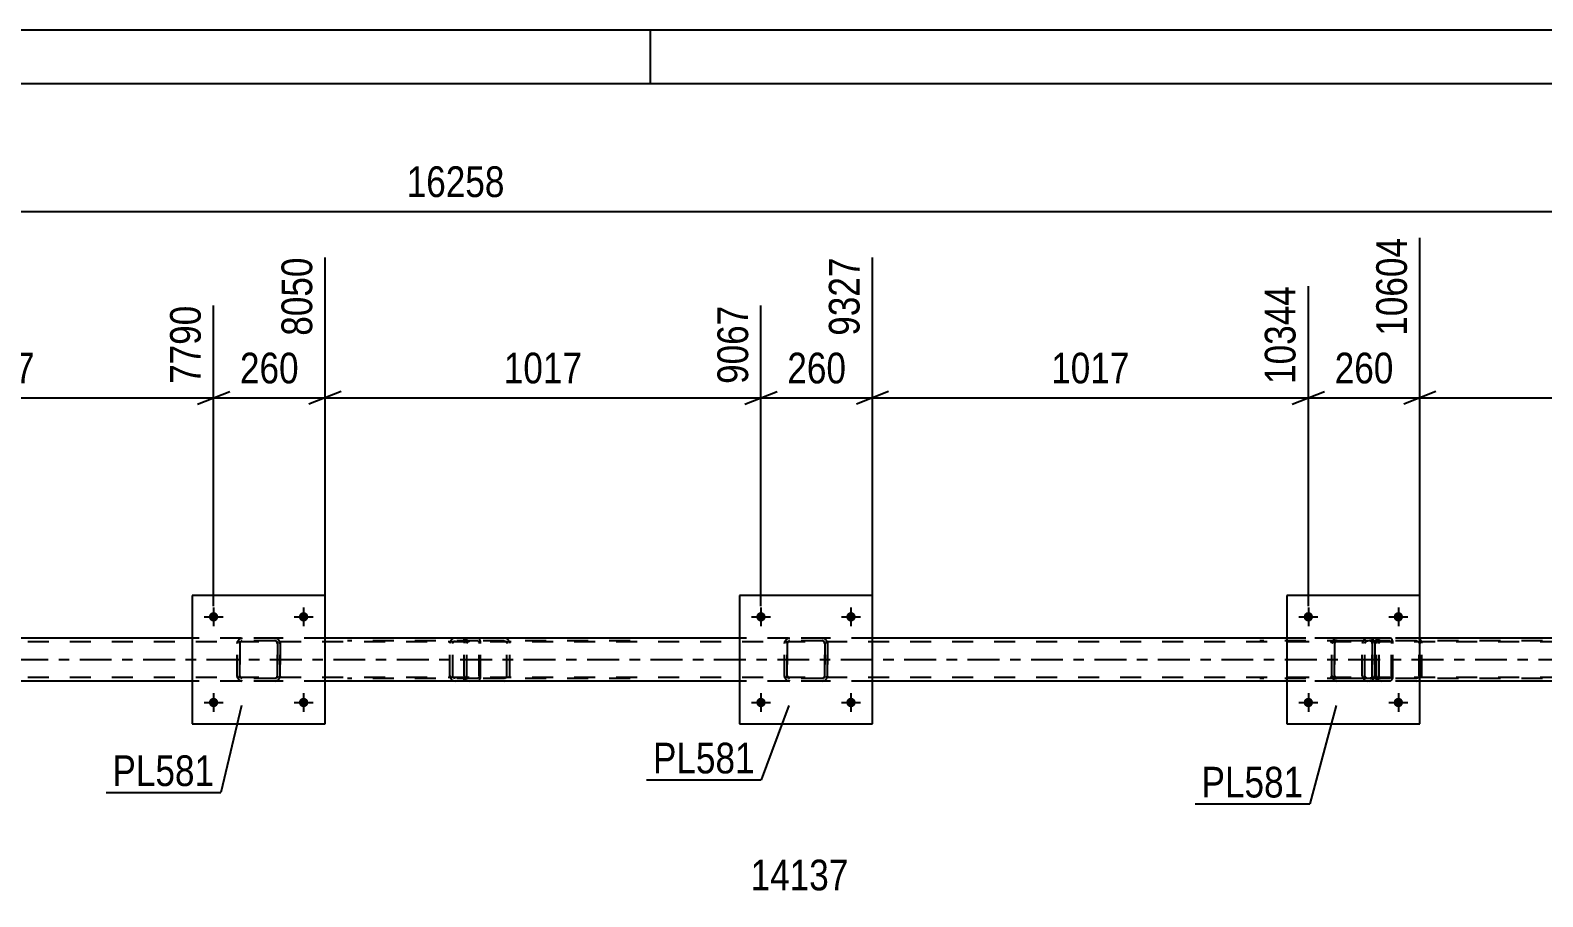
# Model space of a CAD drawing. Header units: millimetres. Extents: x -78 to 763, y -436 to 158.
# Drawn here: x 285.6 to 426.7, y 77.3 to 158.2 of the extents above; entities that cross this region are included whole.
import ezdxf

# ---------------------------------------------------------------- set-up
doc = ezdxf.new("R2010")
doc.units = ezdxf.units.MM
doc.linetypes.add('DXK_LINE_DOT2', pattern=[3.9198, 1.9599, -1.9599])
doc.linetypes.add('DXK_LINE_DOT3', pattern=[5.9187, 2.979, -0.9799, 0.9799, -0.9799])
doc.styles.add('Arial Narrow', font='ARIALN.TTF', dxfattribs={"height": 0.2})

# ---------------------------------------------------------------- blocks, each defined once
blk = doc.blocks.new('Unknown-814184979-1135')
at = {"color": 5, "linetype": 'Continuous'}
for p, q in [((763.43, 158.21), (-77.57, 158.21)), ((343.43, 153.21), (343.43, 158.21)), ((758.43, 153.21), (-72.57, 153.21))]:
    blk.add_line(p, q, dxfattribs=at)
blk = doc.blocks.new('Bolt-814184979-2476 - 2456')
at = {"linetype": 'Continuous'}
for points in [[(405.27, 103.44, -1), (404.39, 103.44, -1)], [(413.67, 103.44, -1), (412.79, 103.44, -1)]]:
    blk.add_hatch(color=1, dxfattribs=at).paths.add_polyline_path(points)
at = {"color": 1, "linetype": 'Continuous'}
for p, q in [((403.95, 103.44), (405.71, 103.44)), ((404.83, 104.32), (404.83, 102.56)), ((412.35, 103.44), (414.11, 103.44)), ((413.23, 104.32), (413.23, 102.56))]:
    blk.add_line(p, q, dxfattribs=at)
blk = doc.blocks.new('Bolt-814184979-2477 - 2456')
at = {"linetype": 'Continuous'}
for points in [[(405.27, 95.44, -1), (404.39, 95.44, -1)], [(413.67, 95.44, -1), (412.79, 95.44, -1)]]:
    blk.add_hatch(color=1, dxfattribs=at).paths.add_polyline_path(points)
at = {"color": 1, "linetype": 'Continuous'}
for p, q in [((404.83, 96.32), (404.83, 94.56)), ((413.23, 96.32), (413.23, 94.56)), ((403.95, 95.44), (405.71, 95.44)), ((412.35, 95.44), (414.11, 95.44))]:
    blk.add_line(p, q, dxfattribs=at)
blk = doc.blocks.new('Bolt-814184979-2478 - 2456')
at = {"linetype": 'Continuous'}
for points in [[(354.19, 103.44, -1), (353.31, 103.44, -1)], [(362.59, 103.44, -1), (361.71, 103.44, -1)]]:
    blk.add_hatch(color=1, dxfattribs=at).paths.add_polyline_path(points)
at = {"color": 1, "linetype": 'Continuous'}
for p, q in [((352.87, 103.44), (354.63, 103.44)), ((353.75, 104.32), (353.75, 102.56)), ((361.27, 103.44), (363.03, 103.44)), ((362.15, 104.32), (362.15, 102.56))]:
    blk.add_line(p, q, dxfattribs=at)
blk = doc.blocks.new('Part-814184979-2602 - 2456')
at = {"color": 7, "linetype": 'DXK_LINE_DOT2'}
for p, q in [((640.09, 101.12), (35.67, 101.12)), ((313.07, 101.44), (300.67, 101.44)), ((364.15, 101.44), (351.75, 101.44)), ((415.23, 101.44), (402.83, 101.44)), ((640.09, 97.76), (35.67, 97.76)), ((313.07, 97.44), (300.67, 97.44)), ((364.15, 97.44), (351.75, 97.44)), ((415.23, 97.44), (402.83, 97.44))]:
    blk.add_line(p, q, dxfattribs=at)
at = {"color": 2, "linetype": 'Continuous'}
for p, q in [((300.67, 101.44), (261.99, 101.44)), ((351.75, 101.44), (313.07, 101.44)), ((402.83, 101.44), (364.15, 101.44)), ((453.91, 101.44), (415.23, 101.44)), ((300.67, 97.44), (261.99, 97.44)), ((351.75, 97.44), (313.07, 97.44)), ((402.83, 97.44), (364.15, 97.44)), ((453.91, 97.44), (415.23, 97.44))]:
    blk.add_line(p, q, dxfattribs=at)
at = {"color": 7, "linetype": 'DXK_LINE_DOT3'}
blk.add_line((35.67, 99.44), (640.09, 99.44), dxfattribs=at)
blk = doc.blocks.new('Bolt-814184979-2479 - 2456')
at = {"linetype": 'Continuous'}
for points in [[(354.19, 95.44, -1), (353.31, 95.44, -1)], [(362.59, 95.44, -1), (361.71, 95.44, -1)]]:
    blk.add_hatch(color=1, dxfattribs=at).paths.add_polyline_path(points)
at = {"color": 1, "linetype": 'Continuous'}
for p, q in [((353.75, 96.32), (353.75, 94.56)), ((362.15, 96.32), (362.15, 94.56)), ((352.87, 95.44), (354.63, 95.44)), ((361.27, 95.44), (363.03, 95.44))]:
    blk.add_line(p, q, dxfattribs=at)
blk = doc.blocks.new('Bolt-814184979-2480 - 2456')
at = {"linetype": 'Continuous'}
for points in [[(303.11, 103.44, -1), (302.23, 103.44, -1)], [(311.51, 103.44, -1), (310.63, 103.44, -1)]]:
    blk.add_hatch(color=1, dxfattribs=at).paths.add_polyline_path(points)
at = {"color": 1, "linetype": 'Continuous'}
for p, q in [((301.79, 103.44), (303.55, 103.44)), ((302.67, 104.32), (302.67, 102.56)), ((310.19, 103.44), (311.95, 103.44)), ((311.07, 104.32), (311.07, 102.56))]:
    blk.add_line(p, q, dxfattribs=at)
blk = doc.blocks.new('Bolt-814184979-2481 - 2456')
at = {"linetype": 'Continuous'}
for points in [[(303.11, 95.44, -1), (302.23, 95.44, -1)], [(311.51, 95.44, -1), (310.63, 95.44, -1)]]:
    blk.add_hatch(color=1, dxfattribs=at).paths.add_polyline_path(points)
at = {"color": 1, "linetype": 'Continuous'}
for p, q in [((302.67, 96.32), (302.67, 94.56)), ((311.07, 96.32), (311.07, 94.56)), ((301.79, 95.44), (303.55, 95.44)), ((310.19, 95.44), (311.95, 95.44))]:
    blk.add_line(p, q, dxfattribs=at)
blk = doc.blocks.new('Part-814184979-2649 - 2456')
at = {"color": 7, "linetype": 'DXK_LINE_DOT2'}
for p, q in [((326.07, 101.1), (326.04, 100.96)), ((326.04, 97.92), (326.04, 100.96)), ((326.08, 101.15), (326.07, 101.1)), ((326.3, 100.96), (326.32, 101.05)), ((326.3, 97.92), (326.3, 100.96)), ((326.32, 101.05), (326.37, 101.13)), ((326.55, 101.44), (326.36, 101.41)), ((326.37, 101.13), (326.46, 101.18)), ((326.46, 101.18), (326.55, 101.2)), ((341.54, 101.44), (326.55, 101.44)), ((341.54, 101.2), (326.55, 101.2)), ((329.98, 101.41), (329.79, 101.44)), ((329.79, 101.2), (329.89, 101.18)), ((329.89, 101.18), (329.97, 101.13)), ((329.97, 101.13), (330.02, 101.05)), ((330.02, 101.05), (330.04, 100.96)), ((330.04, 97.92), (330.04, 100.96)), ((330.27, 101.1), (330.26, 101.15)), ((330.3, 100.96), (330.27, 101.1)), ((330.3, 97.92), (330.3, 100.96)), ((326.04, 97.92), (326.06, 97.86)), ((326.06, 97.86), (326.08, 97.74)), ((326.31, 97.86), (326.3, 97.92)), ((326.32, 97.83), (326.31, 97.86)), ((326.37, 97.75), (326.32, 97.83)), ((326.36, 97.48), (326.55, 97.44)), ((326.46, 97.7), (326.37, 97.75)), ((326.55, 97.68), (326.46, 97.7)), ((341.54, 97.68), (326.55, 97.68)), ((341.54, 97.44), (326.55, 97.44)), ((329.89, 97.7), (329.79, 97.68)), ((329.79, 97.44), (329.98, 97.48)), ((329.97, 97.75), (329.89, 97.7)), ((330.02, 97.83), (329.97, 97.75)), ((330.02, 97.83), (330.03, 97.86)), ((330.03, 97.86), (330.04, 97.92)), ((330.26, 97.74), (330.29, 97.86)), ((330.29, 97.86), (330.3, 97.92))]:
    blk.add_line(p, q, dxfattribs=at)
for centre, start, end in [((326.53, 100.94), 110.7583, 155.68), ((329.81, 100.94), 24.32, 69.2417), ((326.53, 97.94), 204.32, 249.2417)]:
    blk.add_arc(centre, 0.496, start, end, dxfattribs=at)
blk = doc.blocks.new('Part-814184979-2563 - 2456')
at = {"color": 2, "linetype": 'Continuous'}
for p, q in [((313.07, 105.44), (300.67, 105.44)), ((300.67, 105.44), (300.67, 93.44)), ((313.07, 93.44), (313.07, 105.44)), ((300.67, 93.44), (313.07, 93.44))]:
    blk.add_line(p, q, dxfattribs=at)
blk = doc.blocks.new('Part-814184979-2551 - 2456')
at = {"color": 2, "linetype": 'Continuous'}
for p, q in [((415.23, 105.44), (402.83, 105.44)), ((402.83, 105.44), (402.83, 93.44)), ((415.23, 93.44), (415.23, 105.44)), ((402.83, 93.44), (415.23, 93.44))]:
    blk.add_line(p, q, dxfattribs=at)
blk = doc.blocks.new('Part-814184979-2552 - 2456')
at = {"color": 7, "linetype": 'DXK_LINE_DOT2'}
for p, q in [((407.03, 100.96), (407.07, 101.15)), ((407.07, 101.15), (407.03, 100.96)), ((407.03, 97.92), (407.03, 100.96)), ((407.03, 100.96), (407.03, 100.96)), ((407.03, 97.92), (407.03, 100.96)), ((407.27, 100.96), (407.29, 101.05)), ((407.29, 101.05), (407.27, 100.96)), ((407.27, 97.92), (407.27, 100.96)), ((407.27, 100.96), (407.27, 100.96)), ((407.27, 100.96), (407.27, 97.92)), ((407.29, 101.05), (407.34, 101.13)), ((407.34, 101.13), (407.29, 101.05)), ((407.33, 101.41), (407.51, 101.44)), ((407.51, 101.44), (407.33, 101.41)), ((407.34, 101.13), (407.42, 101.18)), ((407.51, 101.2), (407.42, 101.18)), ((410.55, 101.44), (407.51, 101.44)), ((410.55, 101.2), (407.51, 101.2)), ((410.55, 101.44), (410.73, 101.41)), ((410.73, 101.41), (410.55, 101.44)), ((410.64, 101.18), (410.55, 101.2)), ((410.72, 101.13), (410.64, 101.18)), ((410.72, 101.13), (410.77, 101.05)), ((410.77, 101.05), (410.72, 101.13)), ((410.77, 101.05), (410.79, 100.96)), ((410.79, 100.96), (410.77, 101.05)), ((410.79, 97.92), (410.79, 100.96)), ((410.79, 100.96), (410.79, 100.96)), ((410.79, 100.96), (410.79, 97.92)), ((410.99, 101.15), (411.03, 100.96)), ((411.03, 100.96), (410.99, 101.15)), ((411.03, 97.92), (411.03, 100.96)), ((411.03, 100.96), (411.03, 100.96)), ((411.03, 100.96), (411.03, 97.92)), ((407.03, 97.92), (407.03, 97.92)), ((407.07, 97.74), (407.03, 97.92)), ((407.03, 97.92), (407.07, 97.74)), ((407.27, 97.92), (407.27, 97.92)), ((407.29, 97.83), (407.27, 97.92)), ((407.27, 97.92), (407.29, 97.83)), ((407.34, 97.75), (407.29, 97.83)), ((407.29, 97.83), (407.34, 97.75)), ((407.51, 97.44), (407.33, 97.48)), ((407.33, 97.48), (407.51, 97.44)), ((407.42, 97.7), (407.34, 97.75)), ((407.51, 97.68), (407.42, 97.7)), ((410.55, 97.68), (407.51, 97.68)), ((410.55, 97.44), (407.51, 97.44)), ((410.64, 97.7), (410.55, 97.68)), ((410.73, 97.48), (410.55, 97.44)), ((410.55, 97.44), (410.73, 97.48)), ((410.72, 97.75), (410.64, 97.7)), ((410.77, 97.83), (410.72, 97.75)), ((410.72, 97.75), (410.77, 97.83)), ((410.79, 97.92), (410.77, 97.83)), ((410.77, 97.83), (410.79, 97.92)), ((410.79, 97.92), (410.79, 97.92)), ((411.03, 97.92), (410.99, 97.74)), ((410.99, 97.74), (411.03, 97.92)), ((411.03, 97.92), (411.03, 97.92))]:
    blk.add_line(p, q, dxfattribs=at)
at = {"color": 7, "linetype": 'DXK_LINE_DOT3'}
blk.add_line((409.03, 99.44), (409.03, 99.44), dxfattribs=at)
at = {"color": 7, "linetype": 'DXK_LINE_DOT2'}
for centre, start, end in [((407.51, 100.96), 112.5, 157.5), ((407.51, 100.96), 112.5, 157.5), ((410.55, 100.96), 22.5, 67.5), ((410.55, 100.96), 22.5, 67.5), ((407.51, 97.92), 202.5, 247.5), ((407.51, 97.92), 202.5, 247.5), ((410.55, 97.92), 292.5, 337.5), ((410.55, 97.92), 292.5, 337.5)]:
    blk.add_arc(centre, 0.48, start, end, dxfattribs=at)
blk = doc.blocks.new('Part-814184979-2557 - 2456')
at = {"color": 2, "linetype": 'Continuous'}
for p, q in [((364.15, 105.44), (351.75, 105.44)), ((351.75, 105.44), (351.75, 93.44)), ((364.15, 93.44), (364.15, 105.44)), ((351.75, 93.44), (364.15, 93.44))]:
    blk.add_line(p, q, dxfattribs=at)
blk = doc.blocks.new('Part-814184979-2558 - 2456')
at = {"color": 7, "linetype": 'DXK_LINE_DOT2'}
for p, q in [((355.95, 100.96), (355.99, 101.15)), ((355.99, 101.15), (355.95, 100.96)), ((355.95, 97.92), (355.95, 100.96)), ((355.95, 100.96), (355.95, 100.96)), ((355.95, 97.92), (355.95, 100.96)), ((356.19, 100.96), (356.21, 101.05)), ((356.21, 101.05), (356.19, 100.96)), ((356.19, 97.92), (356.19, 100.96)), ((356.19, 100.96), (356.19, 100.96)), ((356.19, 100.96), (356.19, 97.92)), ((356.21, 101.05), (356.26, 101.13)), ((356.26, 101.13), (356.21, 101.05)), ((356.25, 101.41), (356.43, 101.44)), ((356.43, 101.44), (356.25, 101.41)), ((356.26, 101.13), (356.34, 101.18)), ((356.43, 101.2), (356.34, 101.18)), ((359.47, 101.44), (356.43, 101.44)), ((359.47, 101.2), (356.43, 101.2)), ((359.47, 101.44), (359.65, 101.41)), ((359.65, 101.41), (359.47, 101.44)), ((359.56, 101.18), (359.47, 101.2)), ((359.64, 101.13), (359.56, 101.18)), ((359.64, 101.13), (359.69, 101.05)), ((359.69, 101.05), (359.64, 101.13)), ((359.69, 101.05), (359.71, 100.96)), ((359.71, 100.96), (359.69, 101.05)), ((359.71, 97.92), (359.71, 100.96)), ((359.71, 100.96), (359.71, 100.96)), ((359.71, 100.96), (359.71, 97.92)), ((359.91, 101.15), (359.95, 100.96)), ((359.95, 100.96), (359.91, 101.15)), ((359.95, 97.92), (359.95, 100.96)), ((359.95, 100.96), (359.95, 100.96)), ((359.95, 100.96), (359.95, 97.92)), ((355.95, 97.92), (355.95, 97.92)), ((355.99, 97.74), (355.95, 97.92)), ((355.95, 97.92), (355.99, 97.74)), ((356.19, 97.92), (356.19, 97.92)), ((356.21, 97.83), (356.19, 97.92)), ((356.19, 97.92), (356.21, 97.83)), ((356.26, 97.75), (356.21, 97.83)), ((356.21, 97.83), (356.26, 97.75)), ((356.43, 97.44), (356.25, 97.48)), ((356.25, 97.48), (356.43, 97.44)), ((356.34, 97.7), (356.26, 97.75)), ((356.43, 97.68), (356.34, 97.7)), ((359.47, 97.68), (356.43, 97.68)), ((359.47, 97.44), (356.43, 97.44)), ((359.56, 97.7), (359.47, 97.68)), ((359.65, 97.48), (359.47, 97.44)), ((359.47, 97.44), (359.65, 97.48)), ((359.64, 97.75), (359.56, 97.7)), ((359.69, 97.83), (359.64, 97.75)), ((359.64, 97.75), (359.69, 97.83)), ((359.71, 97.92), (359.69, 97.83)), ((359.69, 97.83), (359.71, 97.92)), ((359.71, 97.92), (359.71, 97.92)), ((359.95, 97.92), (359.91, 97.74)), ((359.91, 97.74), (359.95, 97.92)), ((359.95, 97.92), (359.95, 97.92))]:
    blk.add_line(p, q, dxfattribs=at)
at = {"color": 7, "linetype": 'DXK_LINE_DOT3'}
blk.add_line((357.95, 99.44), (357.95, 99.44), dxfattribs=at)
at = {"color": 7, "linetype": 'DXK_LINE_DOT2'}
for centre, start, end in [((356.43, 100.96), 112.5, 157.5), ((356.43, 100.96), 112.5, 157.5), ((359.47, 100.96), 22.5, 67.5), ((359.47, 100.96), 22.5, 67.5), ((356.43, 97.92), 202.5, 247.5), ((356.43, 97.92), 202.5, 247.5), ((359.47, 97.92), 292.5, 337.5), ((359.47, 97.92), 292.5, 337.5)]:
    blk.add_arc(centre, 0.48, start, end, dxfattribs=at)
blk = doc.blocks.new('Part-814184979-2564 - 2456')
at = {"color": 7, "linetype": 'DXK_LINE_DOT2'}
for p, q in [((304.87, 100.96), (304.91, 101.15)), ((304.91, 101.15), (304.87, 100.96)), ((304.87, 97.92), (304.87, 100.96)), ((304.87, 100.96), (304.87, 100.96)), ((304.87, 97.92), (304.87, 100.96)), ((305.11, 100.96), (305.13, 101.05)), ((305.13, 101.05), (305.11, 100.96)), ((305.11, 97.92), (305.11, 100.96)), ((305.11, 100.96), (305.11, 100.96)), ((305.11, 100.96), (305.11, 97.92)), ((305.13, 101.05), (305.18, 101.13)), ((305.18, 101.13), (305.13, 101.05)), ((305.17, 101.41), (305.35, 101.44)), ((305.35, 101.44), (305.17, 101.41)), ((305.18, 101.13), (305.26, 101.18)), ((305.35, 101.2), (305.26, 101.18)), ((308.39, 101.44), (305.35, 101.44)), ((308.39, 101.2), (305.35, 101.2)), ((308.39, 101.44), (308.57, 101.41)), ((308.57, 101.41), (308.39, 101.44)), ((308.48, 101.18), (308.39, 101.2)), ((308.56, 101.13), (308.48, 101.18)), ((308.56, 101.13), (308.61, 101.05)), ((308.61, 101.05), (308.56, 101.13)), ((308.61, 101.05), (308.63, 100.96)), ((308.63, 100.96), (308.61, 101.05)), ((308.63, 97.92), (308.63, 100.96)), ((308.63, 100.96), (308.63, 100.96)), ((308.63, 100.96), (308.63, 97.92)), ((308.83, 101.15), (308.87, 100.96)), ((308.87, 100.96), (308.83, 101.15)), ((308.87, 97.92), (308.87, 100.96)), ((308.87, 100.96), (308.87, 100.96)), ((308.87, 100.96), (308.87, 97.92)), ((304.87, 97.92), (304.87, 97.92)), ((304.91, 97.74), (304.87, 97.92)), ((304.87, 97.92), (304.91, 97.74)), ((305.11, 97.92), (305.11, 97.92)), ((305.13, 97.83), (305.11, 97.92)), ((305.11, 97.92), (305.13, 97.83)), ((305.18, 97.75), (305.13, 97.83)), ((305.13, 97.83), (305.18, 97.75)), ((305.35, 97.44), (305.17, 97.48)), ((305.17, 97.48), (305.35, 97.44)), ((305.26, 97.7), (305.18, 97.75)), ((305.35, 97.68), (305.26, 97.7)), ((308.39, 97.68), (305.35, 97.68)), ((308.39, 97.44), (305.35, 97.44)), ((308.48, 97.7), (308.39, 97.68)), ((308.57, 97.48), (308.39, 97.44)), ((308.39, 97.44), (308.57, 97.48)), ((308.56, 97.75), (308.48, 97.7)), ((308.61, 97.83), (308.56, 97.75)), ((308.56, 97.75), (308.61, 97.83)), ((308.63, 97.92), (308.61, 97.83)), ((308.61, 97.83), (308.63, 97.92)), ((308.63, 97.92), (308.63, 97.92)), ((308.87, 97.92), (308.83, 97.74)), ((308.83, 97.74), (308.87, 97.92)), ((308.87, 97.92), (308.87, 97.92))]:
    blk.add_line(p, q, dxfattribs=at)
at = {"color": 7, "linetype": 'DXK_LINE_DOT3'}
blk.add_line((306.87, 99.44), (306.87, 99.44), dxfattribs=at)
at = {"color": 7, "linetype": 'DXK_LINE_DOT2'}
for centre, start, end in [((305.35, 100.96), 112.5, 157.5), ((305.35, 100.96), 112.5, 157.5), ((308.39, 100.96), 22.5, 67.5), ((308.39, 100.96), 22.5, 67.5), ((305.35, 97.92), 202.5, 247.5), ((305.35, 97.92), 202.5, 247.5), ((308.39, 97.92), 292.5, 337.5), ((308.39, 97.92), 292.5, 337.5)]:
    blk.add_arc(centre, 0.48, start, end, dxfattribs=at)
blk = doc.blocks.new('Part-814184979-2630 - 2456')
at = {"color": 7, "linetype": 'DXK_LINE_DOT2'}
for p, q in [((411.22, 101.15), (411.18, 100.96)), ((411.18, 97.92), (411.18, 100.96)), ((411.43, 100.96), (411.45, 101.05)), ((411.43, 97.92), (411.43, 100.96)), ((411.45, 101.05), (411.51, 101.13)), ((411.69, 101.44), (411.49, 101.41)), ((411.51, 101.13), (411.59, 101.18)), ((411.59, 101.18), (411.69, 101.2)), ((426.68, 101.44), (411.69, 101.44)), ((426.68, 101.2), (411.69, 101.2)), ((415.12, 101.41), (414.92, 101.44)), ((414.92, 101.2), (415.02, 101.18)), ((415.02, 101.18), (415.1, 101.13)), ((415.1, 101.13), (415.16, 101.05)), ((415.16, 101.05), (415.18, 100.96)), ((415.18, 97.92), (415.18, 100.96)), ((415.4, 101.1), (415.39, 101.15)), ((415.43, 100.96), (415.4, 101.1)), ((415.43, 97.92), (415.43, 100.96)), ((411.18, 97.92), (411.22, 97.74)), ((411.45, 97.83), (411.43, 97.92)), ((411.51, 97.75), (411.45, 97.83)), ((411.49, 97.48), (411.69, 97.44)), ((411.59, 97.7), (411.51, 97.75)), ((411.69, 97.68), (411.59, 97.7)), ((426.68, 97.68), (411.69, 97.68)), ((426.68, 97.44), (411.69, 97.44)), ((415.02, 97.7), (414.92, 97.68)), ((414.92, 97.44), (415.12, 97.48)), ((415.1, 97.75), (415.02, 97.7)), ((415.16, 97.83), (415.1, 97.75)), ((415.18, 97.92), (415.16, 97.83)), ((415.39, 97.74), (415.42, 97.86)), ((415.42, 97.86), (415.43, 97.92))]:
    blk.add_line(p, q, dxfattribs=at)
for centre, start, end in [((411.67, 100.94), 110.7583, 155.68), ((414.94, 100.94), 24.32, 69.2417), ((411.67, 97.94), 204.32, 249.2417)]:
    blk.add_arc(centre, 0.496, start, end, dxfattribs=at)
blk = doc.blocks.new('Part-814184979-2660 - 2456')
at = {"color": 7, "linetype": 'DXK_LINE_DOT2'}
for p, q in [((412.45, 101.44), (400.3, 101.44)), ((412.45, 101.2), (400.3, 101.2)), ((409.9, 101.15), (409.86, 100.96)), ((409.86, 97.92), (409.86, 100.96)), ((410.11, 100.96), (410.13, 101.05)), ((410.11, 97.92), (410.11, 100.96)), ((410.13, 101.05), (410.18, 101.13)), ((410.36, 101.44), (410.17, 101.41)), ((410.18, 101.13), (410.27, 101.18)), ((410.27, 101.18), (410.36, 101.2)), ((411.18, 101.2), (411.18, 101.44)), ((412.56, 101.41), (412.45, 101.44)), ((412.45, 101.2), (412.5, 101.18)), ((412.5, 101.18), (412.55, 101.13)), ((412.55, 101.13), (412.58, 101.05)), ((412.64, 101.3), (412.56, 101.41)), ((412.58, 101.05), (412.59, 100.96)), ((412.59, 97.92), (412.59, 100.96)), ((412.7, 101.15), (412.64, 101.3)), ((412.72, 100.96), (412.7, 101.15)), ((412.72, 97.92), (412.72, 100.96)), ((412.45, 97.68), (400.3, 97.68)), ((412.45, 97.44), (400.3, 97.44)), ((409.86, 97.92), (409.9, 97.74)), ((410.13, 97.83), (410.11, 97.92)), ((410.18, 97.75), (410.13, 97.83)), ((410.17, 97.48), (410.36, 97.44)), ((410.27, 97.7), (410.18, 97.75)), ((410.36, 97.68), (410.27, 97.7)), ((411.18, 97.44), (411.18, 97.68)), ((412.5, 97.7), (412.45, 97.68)), ((412.45, 97.44), (412.56, 97.48)), ((412.55, 97.75), (412.5, 97.7)), ((412.58, 97.83), (412.55, 97.75)), ((412.56, 97.48), (412.64, 97.58)), ((412.59, 97.92), (412.58, 97.83)), ((412.64, 97.58), (412.7, 97.74)), ((412.7, 97.74), (412.72, 97.92))]:
    blk.add_line(p, q, dxfattribs=at)
for centre, start, end in [((410.35, 100.95), 111.195, 156.1515), ((410.35, 97.94), 203.8485, 248.805)]:
    blk.add_arc(centre, 0.492, start, end, dxfattribs=at)
blk = doc.blocks.new('Part-814184979-2661 - 2456')
at = {"color": 7, "linetype": 'DXK_LINE_DOT2'}
for p, q in [((327.32, 101.44), (315.16, 101.44)), ((327.32, 101.2), (315.16, 101.2)), ((324.75, 101.1), (324.72, 100.96)), ((324.72, 97.92), (324.72, 100.96)), ((324.76, 101.15), (324.75, 101.1)), ((324.98, 100.96), (325, 101.05)), ((324.98, 97.92), (324.98, 100.96)), ((325, 101.05), (325.05, 101.13)), ((325.23, 101.44), (325.04, 101.41)), ((325.05, 101.13), (325.13, 101.18)), ((325.13, 101.18), (325.23, 101.2)), ((326.04, 101.2), (326.04, 101.44)), ((327.42, 101.41), (327.32, 101.44)), ((327.32, 101.2), (327.37, 101.18)), ((327.37, 101.18), (327.41, 101.13)), ((327.41, 101.13), (327.44, 101.05)), ((327.51, 101.3), (327.42, 101.41)), ((327.44, 101.05), (327.45, 100.96)), ((327.45, 97.92), (327.45, 100.96)), ((327.57, 101.15), (327.51, 101.3)), ((327.59, 100.96), (327.57, 101.15)), ((327.59, 97.92), (327.59, 100.96)), ((327.32, 97.68), (315.16, 97.68)), ((327.32, 97.44), (315.16, 97.44)), ((324.72, 97.92), (324.74, 97.86)), ((324.74, 97.86), (324.76, 97.74)), ((324.99, 97.86), (324.98, 97.92)), ((325, 97.83), (324.99, 97.86)), ((325.05, 97.75), (325, 97.83)), ((325.04, 97.48), (325.23, 97.44)), ((325.13, 97.7), (325.05, 97.75)), ((325.23, 97.68), (325.13, 97.7)), ((326.04, 97.44), (326.04, 97.68)), ((327.37, 97.7), (327.32, 97.68)), ((327.32, 97.44), (327.42, 97.48)), ((327.41, 97.75), (327.37, 97.7)), ((327.44, 97.83), (327.41, 97.75)), ((327.42, 97.48), (327.51, 97.58)), ((327.45, 97.92), (327.44, 97.83)), ((327.51, 97.58), (327.57, 97.74)), ((327.57, 97.74), (327.59, 97.92))]:
    blk.add_line(p, q, dxfattribs=at)
for centre, start, end in [((325.21, 100.95), 111.195, 156.1515), ((325.21, 97.94), 203.8485, 248.805)]:
    blk.add_arc(centre, 0.492, start, end, dxfattribs=at)
blk = doc.blocks.new('StraightDimension-814184979-11029 - 2456')
at = {"color": 7, "linetype": 'Continuous'}
for p, q in [((313.07, 102.44), (313.07, 137)), ((302.67, 104.44), (302.67, 132.5)), ((301.17, 123.29), (304.17, 124.49)), ((314.57, 124.49), (311.57, 123.29)), ((302.67, 123.89), (313.07, 123.89))]:
    blk.add_line(p, q, dxfattribs=at)
at = {"color": 0}
blk.add_wipeout([(311.21, 124.64), (311.21, 128.84), (304.53, 128.84), (304.53, 124.64)], dxfattribs=at)
at = {"color": 3, "style": 'Arial Narrow'}
blk.add_text('260', height=2.863, dxfattribs=at).set_placement((305.13, 125.24))
at = {"color": 0, "linetype": 'Continuous'}
blk.add_wipeout([(312.47, 137.6), (308.27, 137.6), (308.27, 129.09), (312.47, 129.09)], dxfattribs=at)
at = {"color": 3, "linetype": 'Continuous', "style": 'Arial Narrow'}
blk.add_text('8050', height=2.863, rotation=90.0002, dxfattribs=at).set_placement((311.87, 129.69))
blk = doc.blocks.new('StraightDimension-814184979-11025 - 2456')
at = {"color": 7, "linetype": 'Continuous'}
for p, q in [((415.23, 102.44), (415.23, 138.83)), ((404.83, 104.44), (404.83, 134.33)), ((403.33, 123.29), (406.33, 124.49)), ((416.73, 124.49), (413.73, 123.29)), ((404.83, 123.89), (415.23, 123.89))]:
    blk.add_line(p, q, dxfattribs=at)
at = {"color": 0}
blk.add_wipeout([(413.37, 124.64), (413.37, 128.84), (406.69, 128.84), (406.69, 124.64)], dxfattribs=at)
at = {"color": 3, "style": 'Arial Narrow'}
blk.add_text('260', height=2.863, dxfattribs=at).set_placement((407.29, 125.24))
at = {"color": 0, "linetype": 'Continuous'}
blk.add_wipeout([(414.63, 139.43), (410.43, 139.43), (410.43, 129.09), (414.63, 129.09)], dxfattribs=at)
at = {"color": 3, "linetype": 'Continuous', "style": 'Arial Narrow'}
blk.add_text('10604', height=2.863, rotation=90.0002, dxfattribs=at).set_placement((414.03, 129.69))
blk = doc.blocks.new('StraightDimension-814184979-2931 - 2456')
at = {"color": 7, "linetype": 'Continuous'}
blk.add_line((9.79, 141.29), (640.73, 141.29), dxfattribs=at)
at = {"color": 0}
blk.add_wipeout([(330.43, 142.04), (330.43, 146.24), (320.09, 146.24), (320.09, 142.04)], dxfattribs=at)
at = {"color": 3, "style": 'Arial Narrow'}
blk.add_text('16258', height=2.863, dxfattribs=at).set_placement((320.69, 142.64))
blk = doc.blocks.new('StraightDimension-814184979-2954 - 2456')
at = {"color": 0}
blk.add_wipeout([(362.52, 77.3), (362.52, 81.5), (352.18, 81.5), (352.18, 77.3)], dxfattribs=at)
at = {"color": 3, "style": 'Arial Narrow'}
blk.add_text('14137', height=2.863, dxfattribs=at).set_placement((352.78, 77.9))
blk = doc.blocks.new('StraightDimension-814184979-11024 - 2456')
at = {"color": 7, "linetype": 'Continuous'}
for p, q in [((415.23, 102.44), (415.23, 138.83)), ((455.91, 104.44), (455.91, 134.33)), ((416.73, 124.49), (413.73, 123.29)), ((454.41, 123.29), (457.41, 124.49)), ((415.23, 123.89), (455.91, 123.89))]:
    blk.add_line(p, q, dxfattribs=at)
at = {"color": 0}
blk.add_wipeout([(439.83, 124.64), (439.83, 128.84), (431.31, 128.84), (431.31, 124.64)], dxfattribs=at)
at = {"color": 3, "style": 'Arial Narrow'}
blk.add_text('1017', height=2.863, dxfattribs=at).set_placement((431.91, 125.24))
at = {"color": 0, "linetype": 'Continuous'}
blk.add_wipeout([(455.31, 134.93), (451.11, 134.93), (451.11, 124.59), (455.31, 124.59)], dxfattribs=at)
at = {"color": 3, "linetype": 'Continuous', "style": 'Arial Narrow'}
blk.add_text('11621', height=2.863, rotation=90.0002, dxfattribs=at).set_placement((454.71, 125.19))
blk = doc.blocks.new('StraightDimension-814184979-11026 - 2456')
at = {"color": 7, "linetype": 'Continuous'}
for p, q in [((364.15, 102.44), (364.15, 137)), ((404.83, 104.44), (404.83, 134.33)), ((365.65, 124.49), (362.65, 123.29)), ((403.33, 123.29), (406.33, 124.49)), ((364.15, 123.89), (404.83, 123.89))]:
    blk.add_line(p, q, dxfattribs=at)
at = {"color": 0}
blk.add_wipeout([(388.75, 124.64), (388.75, 128.84), (380.23, 128.84), (380.23, 124.64)], dxfattribs=at)
at = {"color": 3, "style": 'Arial Narrow'}
blk.add_text('1017', height=2.863, dxfattribs=at).set_placement((380.83, 125.24))
at = {"color": 0, "linetype": 'Continuous'}
blk.add_wipeout([(404.23, 134.93), (400.03, 134.93), (400.03, 124.59), (404.23, 124.59)], dxfattribs=at)
at = {"color": 3, "linetype": 'Continuous', "style": 'Arial Narrow'}
blk.add_text('10344', height=2.863, rotation=90.0002, dxfattribs=at).set_placement((403.63, 125.19))
blk = doc.blocks.new('StraightDimension-814184979-11027 - 2456')
at = {"color": 7, "linetype": 'Continuous'}
for p, q in [((364.15, 102.44), (364.15, 137)), ((353.75, 104.44), (353.75, 132.5)), ((352.25, 123.29), (355.25, 124.49)), ((365.65, 124.49), (362.65, 123.29)), ((353.75, 123.89), (364.15, 123.89))]:
    blk.add_line(p, q, dxfattribs=at)
at = {"color": 0}
blk.add_wipeout([(362.29, 124.64), (362.29, 128.84), (355.61, 128.84), (355.61, 124.64)], dxfattribs=at)
at = {"color": 3, "style": 'Arial Narrow'}
blk.add_text('260', height=2.863, dxfattribs=at).set_placement((356.21, 125.24))
at = {"color": 0, "linetype": 'Continuous'}
blk.add_wipeout([(363.55, 137.6), (359.35, 137.6), (359.35, 129.09), (363.55, 129.09)], dxfattribs=at)
at = {"color": 3, "linetype": 'Continuous', "style": 'Arial Narrow'}
blk.add_text('9327', height=2.863, rotation=90.0002, dxfattribs=at).set_placement((362.95, 129.69))
blk = doc.blocks.new('StraightDimension-814184979-11028 - 2456')
at = {"color": 7, "linetype": 'Continuous'}
for p, q in [((313.07, 102.44), (313.07, 137)), ((353.75, 104.44), (353.75, 132.5)), ((314.57, 124.49), (311.57, 123.29)), ((352.25, 123.29), (355.25, 124.49)), ((313.07, 123.89), (353.75, 123.89))]:
    blk.add_line(p, q, dxfattribs=at)
at = {"color": 0}
blk.add_wipeout([(337.67, 124.64), (337.67, 128.84), (329.15, 128.84), (329.15, 124.64)], dxfattribs=at)
at = {"color": 3, "style": 'Arial Narrow'}
blk.add_text('1017', height=2.863, dxfattribs=at).set_placement((329.75, 125.24))
at = {"color": 0, "linetype": 'Continuous'}
blk.add_wipeout([(353.15, 133.1), (348.95, 133.1), (348.95, 124.59), (353.15, 124.59)], dxfattribs=at)
at = {"color": 3, "linetype": 'Continuous', "style": 'Arial Narrow'}
blk.add_text('9067', height=2.863, rotation=90.0002, dxfattribs=at).set_placement((352.55, 125.19))
blk = doc.blocks.new('StraightDimension-814184979-11030 - 2456')
at = {"color": 7, "linetype": 'Continuous'}
for p, q in [((261.99, 102.44), (261.99, 137)), ((302.67, 104.44), (302.67, 132.5)), ((263.49, 124.49), (260.49, 123.29)), ((301.17, 123.29), (304.17, 124.49)), ((261.99, 123.89), (302.67, 123.89))]:
    blk.add_line(p, q, dxfattribs=at)
at = {"color": 0}
blk.add_wipeout([(286.58, 124.64), (286.58, 128.84), (278.07, 128.84), (278.07, 124.64)], dxfattribs=at)
at = {"color": 3, "style": 'Arial Narrow'}
blk.add_text('1017', height=2.863, dxfattribs=at).set_placement((278.67, 125.24))
at = {"color": 0, "linetype": 'Continuous'}
blk.add_wipeout([(302.07, 133.1), (297.87, 133.1), (297.87, 124.59), (302.07, 124.59)], dxfattribs=at)
at = {"color": 3, "linetype": 'Continuous', "style": 'Arial Narrow'}
blk.add_text('7790', height=2.863, rotation=90.0002, dxfattribs=at).set_placement((301.47, 125.19))
blk = doc.blocks.new('Mark-814184979-2547 - 2456')
at = {"color": 0}
blk.add_wipeout([(404.36, 86.57), (404.36, 89.57), (394.86, 89.57), (394.86, 86.57)], dxfattribs=at)
blk.add_wipeout([(404.36, 86.57), (404.36, 89.57), (394.86, 89.57), (394.86, 86.57)], dxfattribs=at)
at = {"color": 30, "linetype": 'Continuous'}
for p in [(407.43, 95.16), (394.26, 85.97)]:
    blk.add_line(p, (404.96, 85.97), dxfattribs=at)
at = {"color": 3, "style": 'Arial Narrow'}
blk.add_text('PL581', height=2.863, dxfattribs=at).set_placement((394.86, 86.57))
blk = doc.blocks.new('Mark-814184979-2553 - 2456')
at = {"color": 0}
blk.add_wipeout([(353.17, 88.82), (353.17, 91.82), (343.67, 91.82), (343.67, 88.82)], dxfattribs=at)
blk.add_wipeout([(353.17, 88.82), (353.17, 91.82), (343.67, 91.82), (343.67, 88.82)], dxfattribs=at)
at = {"color": 30, "linetype": 'Continuous'}
for p in [(356.35, 95.16), (343.07, 88.22)]:
    blk.add_line(p, (353.77, 88.22), dxfattribs=at)
at = {"color": 3, "style": 'Arial Narrow'}
blk.add_text('PL581', height=2.863, dxfattribs=at).set_placement((343.67, 88.82))
blk = doc.blocks.new('Mark-814184979-2559 - 2456')
at = {"color": 0}
blk.add_wipeout([(302.74, 87.64), (302.74, 90.64), (293.23, 90.64), (293.23, 87.64)], dxfattribs=at)
blk.add_wipeout([(302.74, 87.64), (302.74, 90.64), (293.23, 90.64), (293.23, 87.64)], dxfattribs=at)
at = {"color": 30, "linetype": 'Continuous'}
for p in [(305.27, 95.16), (292.63, 87.04)]:
    blk.add_line(p, (303.34, 87.04), dxfattribs=at)
at = {"color": 3, "style": 'Arial Narrow'}
blk.add_text('PL581', height=2.863, dxfattribs=at).set_placement((293.23, 87.64))

msp = doc.modelspace()

# ---------------------------------------------------------------- block references
for name in ['Unknown-814184979-1135', 'Part-814184979-2563 - 2456', 'Part-814184979-2557 - 2456', 'Part-814184979-2551 - 2456', 'Part-814184979-2602 - 2456', 'Bolt-814184979-2480 - 2456', 'Bolt-814184979-2478 - 2456', 'Bolt-814184979-2476 - 2456', 'Part-814184979-2564 - 2456', 'Part-814184979-2661 - 2456', 'Part-814184979-2649 - 2456', 'Part-814184979-2558 - 2456', 'Part-814184979-2660 - 2456', 'Part-814184979-2552 - 2456', 'Part-814184979-2630 - 2456', 'Bolt-814184979-2481 - 2456', 'Bolt-814184979-2479 - 2456', 'Bolt-814184979-2477 - 2456']:
    msp.add_blockref(name, (0, 0))

# ---------------------------------------------------------------- next in the draw order: block references
for name in ['StraightDimension-814184979-11025 - 2456', 'StraightDimension-814184979-11029 - 2456', 'StraightDimension-814184979-2954 - 2456']:
    msp.add_blockref(name, (0, 0))

# ---------------------------------------------------------------- next in the draw order: block references
for name in ['StraightDimension-814184979-2931 - 2456', 'Mark-814184979-2559 - 2456', 'Mark-814184979-2553 - 2456', 'Mark-814184979-2547 - 2456']:
    msp.add_blockref(name, (0, 0))

# ---------------------------------------------------------------- next in the draw order: block references
for name in ['StraightDimension-814184979-11024 - 2456', 'StraightDimension-814184979-11030 - 2456', 'StraightDimension-814184979-11026 - 2456']:
    msp.add_blockref(name, (0, 0))

# ---------------------------------------------------------------- next in the draw order: block references
msp.add_blockref('StraightDimension-814184979-11027 - 2456', (0, 0))

# ---------------------------------------------------------------- next in the draw order: block references
msp.add_blockref('StraightDimension-814184979-11028 - 2456', (0, 0))

doc.saveas('drawing.dxf')
